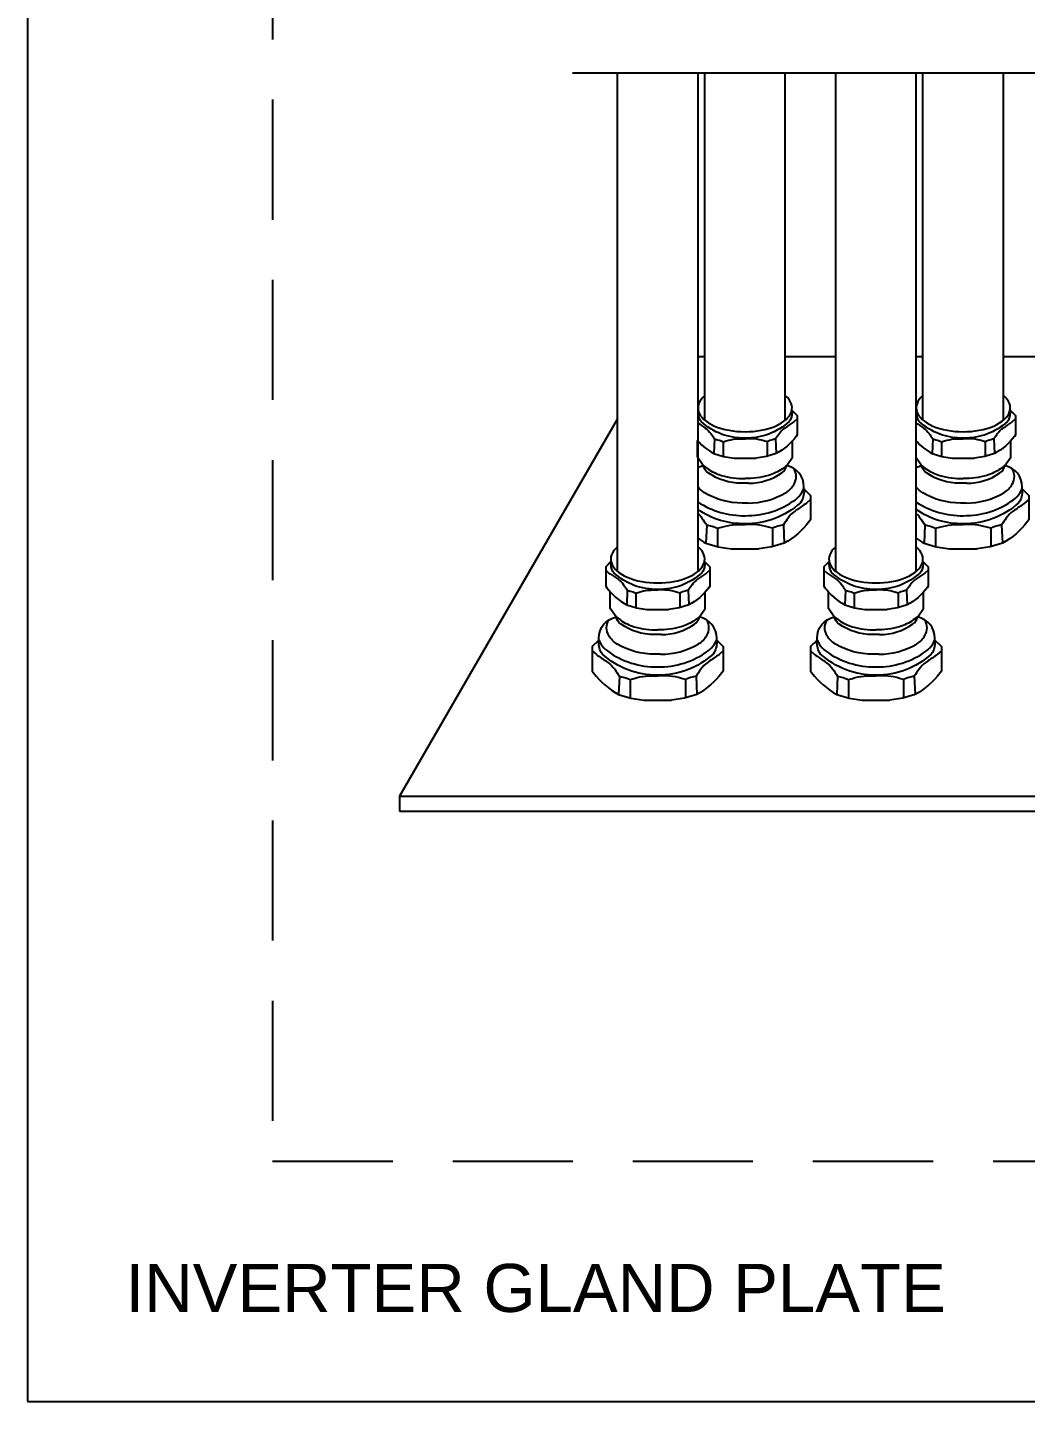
# Model space of a CAD drawing. Header units: feet. Extents: x 1 to 71.2, y 0 to 37.2.
# Drawn here: x 57.35 to 61.51, y 0 to 5.72 of the extents above; entities that cross this region are included whole.
import ezdxf

# ---------------------------------------------------------------- set-up
doc = ezdxf.new("R2010")
doc.units = ezdxf.units.FT
doc.header["$MEASUREMENT"] = 0
doc.linetypes.add('DASHED', pattern=[0.75, 0.5, -0.25])
doc.layers.add('G-ANNO-TEXT', color=1, linetype='Continuous')
doc.styles.add('NEI-A', font='arial.ttf')

msp = doc.modelspace()

# ---------------------------------------------------------------- linework, layer by layer
at = {"color": 1}
for p, q in [((60.14255, 4.12432), (60.14365, 4.12542)), ((60.53307, 4.12594), (60.55558, 4.10343)), ((61.05125, 4.12432), (61.05235, 4.12542)), ((61.44177, 4.12594), (61.46428, 4.10343)), ((59.75818, 3.47387), (59.78017, 3.49585)), ((60.16959, 3.49638), (60.1921, 3.47387)), ((60.66688, 3.47387), (60.68887, 3.49585)), ((61.07829, 3.49638), (61.1008, 3.47387)), ((58.90026, 2.51971), (58.90026, 2.45721)), ((58.90026, 2.45721), (64.98924, 2.45721))]:
    msp.add_line(p, q, dxfattribs=at)
msp.add_lwpolyline([(57.3505, 0), (69.19757, 0), (69.19757, 8.66822), (57.3505, 8.66822)], close=True)
at = {"linetype": 'DASHED', "lineweight": 25}
msp.add_lwpolyline([(58.3712, 1), (67.90577, 1), (67.90577, 7.66822), (58.3712, 7.66822)], close=True, dxfattribs=at)
at = {"color": 1}
for points in [[(59.61961, 5.52952), (62.33456, 5.52952), (62.38144, 5.40073), (62.47519, 5.65831), (62.52206, 5.52952), (65.23702, 5.52952)], [(59.80711, 3.45483), (59.80711, 5.52952)], [(60.14255, 3.45483), (60.14255, 5.52952)], [(60.17059, 4.08439), (60.17059, 5.52952)], [(60.50603, 4.08439), (60.50603, 5.52952)], [(60.71581, 3.45483), (60.71581, 5.52952)], [(61.05125, 3.45483), (61.05125, 5.52952)], [(61.07929, 4.08439), (61.07929, 5.52952)], [(61.41473, 4.08439), (61.41473, 5.52952)], [(60.17059, 4.34842), (60.14255, 4.34842)], [(60.71581, 4.34842), (60.50603, 4.34842)], [(61.07929, 4.34842), (61.05125, 4.34842)], [(61.6245, 4.34842), (61.41473, 4.34842)], [(59.80711, 4.09041), (58.90026, 2.51971), (64.98924, 2.51971)], [(60.2116, 4.00592), (60.20904, 3.94512)], [(60.46565, 4.00592), (60.46821, 3.94512)], [(61.12029, 4.00592), (61.11774, 3.94512)], [(61.37435, 4.00592), (61.3769, 3.94512)], [(60.16465, 3.89499), (60.14057, 3.92971), (60.14057, 3.99911)], [(60.24708, 3.99441), (60.24708, 3.93391)], [(60.43017, 3.99441), (60.43017, 3.93391)], [(60.51197, 3.89499), (60.53605, 3.92971), (60.53605, 3.99911)], [(61.15578, 3.99441), (61.15578, 3.93391)], [(61.33887, 3.99441), (61.33887, 3.93391)], [(61.42067, 3.89499), (61.44475, 3.92971), (61.44475, 3.99911)], [(61.07335, 3.89499), (61.05125, 3.92685)], [(60.1787, 3.64869), (60.17549, 3.5723)], [(60.22328, 3.63423), (60.22328, 3.55821)], [(60.45334, 3.63423), (60.45334, 3.55821)], [(60.49792, 3.64869), (60.50113, 3.5723)], [(61.0874, 3.64869), (61.08419, 3.5723)], [(61.13198, 3.63423), (61.13198, 3.55821)], [(61.36203, 3.63423), (61.36203, 3.55821)], [(61.40662, 3.64869), (61.40983, 3.5723)], [(59.84812, 3.37636), (59.84556, 3.31556)], [(60.10217, 3.37636), (60.10473, 3.31556)], [(60.75682, 3.37636), (60.75426, 3.31556)], [(61.01087, 3.37636), (61.01342, 3.31556)], [(59.80117, 3.26542), (59.77709, 3.30014), (59.77709, 3.36955)], [(59.8836, 3.36484), (59.8836, 3.30434)], [(60.06669, 3.36484), (60.06669, 3.30434)], [(60.14849, 3.26542), (60.17257, 3.30014), (60.17257, 3.36955)], [(60.70987, 3.26542), (60.68579, 3.30014), (60.68579, 3.36955)], [(60.7923, 3.36484), (60.7923, 3.30434)], [(60.97539, 3.36484), (60.97539, 3.30434)], [(61.05719, 3.26542), (61.08127, 3.30014), (61.08127, 3.36955)], [(59.81522, 3.01913), (59.81201, 2.94274)], [(59.8598, 3.00466), (59.8598, 2.92864)], [(60.08986, 3.00466), (60.08986, 2.92864)], [(60.13444, 3.01913), (60.13765, 2.94274)], [(60.72392, 3.01913), (60.72071, 2.94274)], [(60.7685, 3.00466), (60.7685, 2.92864)], [(60.99855, 3.00466), (60.99855, 2.92864)], [(61.04314, 3.01913), (61.04635, 2.94274)]]:
    msp.add_lwpolyline(points, dxfattribs=at)
for points in [[(60.53425, 4.12476, -0.1321251), (60.52608, 4.08424), (60.52203, 4.07892, -0.1949443), (60.33862, 4.0095, -0.1949443), (60.15522, 4.07892), (60.15117, 4.08424, -0.1321251), (60.143, 4.12476)], [(61.44295, 4.12476, -0.1321251), (61.43477, 4.08424), (61.43072, 4.07892, -0.1949443), (61.24732, 4.0095, -0.1949443), (61.06392, 4.07892), (61.05987, 4.08424, -0.1321251), (61.05169, 4.12476)], [(60.14255, 4.0724, -0.000916), (60.17294, 4.05143, -0.0897692), (60.19597, 4.02841, 0.0002008), (60.2116, 4.00592), (60.22417, 4.00284, -0.0560716), (60.24708, 3.99441), (60.26038, 3.99831, -0.0912926), (60.33862, 4.00646)], [(60.55558, 4.08973), (60.54191, 4.07736), (60.53767, 4.07445, 0.0010057), (60.50431, 4.05143, 0.0897692), (60.48127, 4.02841, -0.0002008), (60.46565, 4.00592), (60.45308, 4.00284, 0.0560716), (60.43017, 3.99441), (60.41687, 3.99831, 0.0912926), (60.33862, 4.00646, -2.1009347)], [(60.55558, 4.10343), (60.55558, 4.02258), (60.55116, 4.0167, -0.1074834), (60.46821, 3.94512), (60.42787, 3.93323), (60.38468, 3.92639)], [(61.05125, 4.0724, -0.000916), (61.08164, 4.05143, -0.0897692), (61.10467, 4.02841, 0.0002008), (61.12029, 4.00592), (61.13287, 4.00284, -0.0560716), (61.15578, 3.99441), (61.16908, 3.99831, -0.0912926), (61.24732, 4.00646)], [(61.46428, 4.08973), (61.45061, 4.07736), (61.44637, 4.07445, 0.0010057), (61.41301, 4.05143, 0.0897692), (61.38997, 4.02841, -0.0002008), (61.37435, 4.00592), (61.36178, 4.00284, 0.0560716), (61.33887, 3.99441), (61.32557, 3.99831, 0.0912926), (61.24732, 4.00646, -2.1009347)], [(61.46428, 4.10343), (61.46428, 4.02258), (61.45986, 4.0167, -0.1074834), (61.3769, 3.94512), (61.33657, 3.93323), (61.29338, 3.92639)], [(60.14255, 3.99694, 0.0823016), (60.20904, 3.94512), (60.24938, 3.93323), (60.29257, 3.92639), (60.38468, 3.92639)], [(61.05125, 3.99694, 0.0823016), (61.11774, 3.94512), (61.15808, 3.93323), (61.20127, 3.92639), (61.29338, 3.92639)], [(60.14255, 3.88715, -0.0647266), (60.16465, 3.89499)], [(60.35342, 3.82154), (60.32319, 3.82154, -0.1534225), (60.1855, 3.86481, -0.1805381), (60.16465, 3.89499, -1.0425752)], [(60.16465, 3.89499), (60.1828, 3.88225, 0.0786465), (60.24056, 3.854, 0.0758581), (60.33831, 3.84147, 0.0948935)], [(60.51197, 3.89499), (60.49382, 3.88225, -0.0786465), (60.43606, 3.854, -0.0758581), (60.33831, 3.84147, -0.0948935)], [(60.35342, 3.82154, 0.1534225), (60.49112, 3.86481, 0.1805381), (60.51197, 3.89499, 1.0425752)], [(60.5838, 3.79833), (60.5838, 3.80608, 0.3534765), (60.51197, 3.89499, 3.390146)], [(61.05125, 3.88715, -0.0647266), (61.07335, 3.89499)], [(61.26212, 3.82154), (61.23189, 3.82154, -0.1534225), (61.0942, 3.86481, -0.1805381), (61.07335, 3.89499, -1.0425752)], [(61.07335, 3.89499), (61.0915, 3.88225, 0.0786465), (61.14926, 3.854, 0.0758581), (61.24701, 3.84147, 0.0948935)], [(61.42067, 3.89499), (61.40251, 3.88225, -0.0786465), (61.34475, 3.854, -0.0758581), (61.24701, 3.84147, -0.0948935)], [(61.26212, 3.82154, 0.1534225), (61.39982, 3.86481, 0.1805381), (61.42067, 3.89499, 1.0425752)], [(61.4925, 3.79833), (61.4925, 3.80608, 0.3534765), (61.42067, 3.89499, 3.390146)], [(60.35018, 3.73934, 0.1332408), (60.50663, 3.78179, 0.1284779), (60.54247, 3.81763, 0.2712979), (60.54247, 3.88229, 3.6859845)], [(61.25888, 3.73934, 0.1332408), (61.41532, 3.78179, 0.1284779), (61.45117, 3.81763, 0.2712979), (61.45117, 3.88229, 3.6859845)], [(60.35018, 3.73934), (60.32643, 3.73934, -0.1332408), (60.16999, 3.78179, -0.0910801), (60.14255, 3.80544, -0.0910801)], [(60.14255, 3.74363, 0.1486505), (60.33831, 3.68671, 0.1610813), (60.54809, 3.75327, 0.0961737), (60.57479, 3.7832), (60.5838, 3.79833), (60.61092, 3.77121)], [(60.58412, 3.79802, -0.1321251), (60.57384, 3.7471), (60.56875, 3.74042, -0.1949443), (60.33831, 3.6532, -0.1598727), (60.14255, 3.71243, -0.1598727)], [(61.25888, 3.73934), (61.23513, 3.73934, -0.1332408), (61.07869, 3.78179, -0.0910801), (61.05125, 3.80544, -0.0910801)], [(61.05125, 3.74363, 0.1486505), (61.24701, 3.68671, 0.1610813), (61.45678, 3.75327, 0.0961737), (61.48349, 3.7832), (61.4925, 3.79833), (61.51962, 3.77121)], [(61.49281, 3.79802, -0.1321251), (61.48254, 3.7471), (61.47745, 3.74042, -0.1949443), (61.24701, 3.6532, -0.1598727), (61.05125, 3.71243, -0.1598727)], [(60.61092, 3.754), (60.59374, 3.73845), (60.58841, 3.7348, 0.0010057), (60.54649, 3.70587, 0.0897692), (60.51755, 3.67695, -0.0002008), (60.49792, 3.64869), (60.48212, 3.64482, 0.0560716), (60.45334, 3.63423), (60.43662, 3.63914, 0.0912926), (60.33831, 3.64938, -2.1009347)], [(60.61092, 3.77121), (60.61092, 3.66962), (60.60536, 3.66224, -0.1074834), (60.50113, 3.5723), (60.45044, 3.55736), (60.39618, 3.54876)], [(61.51962, 3.754), (61.50244, 3.73845), (61.49711, 3.7348, 0.0010057), (61.45519, 3.70587, 0.0897692), (61.42625, 3.67695, -0.0002008), (61.40662, 3.64869), (61.39082, 3.64482, 0.0560716), (61.36203, 3.63423), (61.34532, 3.63914, 0.0912926), (61.24701, 3.64938, -2.1009347)], [(61.51962, 3.77121), (61.51962, 3.66962), (61.51406, 3.66224, -0.1074834), (61.40983, 3.5723), (61.35914, 3.55736), (61.30487, 3.54876)], [(60.14255, 3.69592, -0.0549069), (60.15907, 3.67695, 0.0002008), (60.1787, 3.64869), (60.1945, 3.64482, -0.0560716), (60.22328, 3.63423), (60.23999, 3.63914, -0.0912926), (60.33831, 3.64938)], [(61.05125, 3.69592, -0.0549069), (61.06777, 3.67695, 0.0002008), (61.0874, 3.64869), (61.1032, 3.64482, -0.0560716), (61.13198, 3.63423), (61.14869, 3.63914, -0.0912926), (61.24701, 3.64938)], [(60.14255, 3.59285, 0.029989), (60.17549, 3.5723), (60.22618, 3.55736), (60.28044, 3.54876), (60.39618, 3.54876)], [(61.05125, 3.59285, 0.029989), (61.08419, 3.5723), (61.13487, 3.55736), (61.18914, 3.54876), (61.30487, 3.54876)], [(60.17077, 3.4952, -0.1321251), (60.1626, 3.45467), (60.15855, 3.44936, -0.1949443), (59.97514, 3.37994, -0.1949443), (59.79174, 3.44936), (59.78769, 3.45467, -0.1321251), (59.77952, 3.4952)], [(61.07947, 3.4952, -0.1321251), (61.07129, 3.45467), (61.06725, 3.44936, -0.1949443), (60.88384, 3.37994, -0.1949443), (60.70044, 3.44936), (60.69639, 3.45467, -0.1321251), (60.68821, 3.4952)], [(59.75818, 3.47387), (59.75818, 3.39301), (59.76261, 3.38713, 0.1074834), (59.84556, 3.31556), (59.8859, 3.30366), (59.92909, 3.29682), (60.0212, 3.29682)], [(59.75818, 3.46016), (59.77186, 3.44779), (59.7761, 3.44488, -0.0010057), (59.80946, 3.42186, -0.0897692), (59.8325, 3.39885, 0.0002008), (59.84812, 3.37636), (59.86069, 3.37327, -0.0560716), (59.8836, 3.36484), (59.8969, 3.36875, -0.0912926), (59.97514, 3.3769, 2.1009347)], [(60.1921, 3.46016), (60.17843, 3.44779), (60.17419, 3.44488, 0.0010057), (60.14083, 3.42186, 0.0897692), (60.11779, 3.39885, -0.0002008), (60.10217, 3.37636), (60.0896, 3.37327, 0.0560716), (60.06669, 3.36484), (60.05339, 3.36875, 0.0912926), (59.97514, 3.3769, -2.1009347)], [(60.1921, 3.47387), (60.1921, 3.39301), (60.18768, 3.38713, -0.1074834), (60.10473, 3.31556), (60.06439, 3.30366), (60.0212, 3.29682)], [(60.66688, 3.47387), (60.66688, 3.39301), (60.6713, 3.38713, 0.1074834), (60.75426, 3.31556), (60.7946, 3.30366), (60.83779, 3.29682), (60.9299, 3.29682)], [(60.66688, 3.46016), (60.68056, 3.44779), (60.68479, 3.44488, -0.0010057), (60.71816, 3.42186, -0.0897692), (60.74119, 3.39885, 0.0002008), (60.75682, 3.37636), (60.76939, 3.37327, -0.0560716), (60.7923, 3.36484), (60.8056, 3.36875, -0.0912926), (60.88384, 3.3769, 2.1009347)], [(61.1008, 3.46016), (61.08713, 3.44779), (61.08289, 3.44488, 0.0010057), (61.04953, 3.42186, 0.0897692), (61.02649, 3.39885, -0.0002008), (61.01087, 3.37636), (60.9983, 3.37327, 0.0560716), (60.97539, 3.36484), (60.96209, 3.36875, 0.0912926), (60.88384, 3.3769, -2.1009347)], [(61.1008, 3.47387), (61.1008, 3.39301), (61.09638, 3.38713, -0.1074834), (61.01342, 3.31556), (60.97309, 3.30366), (60.9299, 3.29682)], [(59.72934, 3.16877), (59.72934, 3.17651, -0.3534765), (59.80117, 3.26542, -3.390146)], [(59.98995, 3.19198), (59.95971, 3.19198, -0.1534225), (59.82202, 3.23525, -0.1805381), (59.80117, 3.26542, -1.0425752)], [(59.80117, 3.26542), (59.81932, 3.25269, 0.0786465), (59.87708, 3.22444, 0.0758581), (59.97483, 3.2119, 0.0948935)], [(60.14849, 3.26542), (60.13034, 3.25269, -0.0786465), (60.07258, 3.22444, -0.0758581), (59.97483, 3.2119, -0.0948935)], [(59.98995, 3.19198, 0.1534225), (60.12764, 3.23525, 0.1805381), (60.14849, 3.26542, 1.0425752)], [(60.22032, 3.16877), (60.22032, 3.17651, 0.3534765), (60.14849, 3.26542, 3.390146)], [(60.63804, 3.16877), (60.63804, 3.17651, -0.3534765), (60.70987, 3.26542, -3.390146)], [(60.89864, 3.19198), (60.86841, 3.19198, -0.1534225), (60.73072, 3.23525, -0.1805381), (60.70987, 3.26542, -1.0425752)], [(60.70987, 3.26542), (60.72802, 3.25269, 0.0786465), (60.78578, 3.22444, 0.0758581), (60.88353, 3.2119, 0.0948935)], [(61.05719, 3.26542), (61.03904, 3.25269, -0.0786465), (60.98127, 3.22444, -0.0758581), (60.88353, 3.2119, -0.0948935)], [(60.89864, 3.19198, 0.1534225), (61.03634, 3.23525, 0.1805381), (61.05719, 3.26542, 1.0425752)], [(61.12902, 3.16877), (61.12902, 3.17651, 0.3534765), (61.05719, 3.26542, 3.390146)], [(59.98671, 3.10978), (59.96295, 3.10978, -0.1332408), (59.80651, 3.15222, -0.1284779), (59.77067, 3.18807, -0.2712979), (59.77067, 3.25273, -3.6859845)], [(59.98671, 3.10978, 0.1332408), (60.14315, 3.15222, 0.1284779), (60.17899, 3.18807, 0.2712979), (60.17899, 3.25273, 3.6859845)], [(60.8954, 3.10978), (60.87165, 3.10978, -0.1332408), (60.71521, 3.15222, -0.1284779), (60.67937, 3.18807, -0.2712979), (60.67937, 3.25273, -3.6859845)], [(60.8954, 3.10978, 0.1332408), (61.05184, 3.15222, 0.1284779), (61.08769, 3.18807, 0.2712979), (61.08769, 3.25273, 3.6859845)], [(59.70222, 3.14165), (59.72934, 3.16877), (59.73835, 3.15363, 0.0961737), (59.76505, 3.1237, 0.1610813), (59.97483, 3.05714, 0.1610813), (60.18461, 3.1237, 0.0961737), (60.21131, 3.15363), (60.22032, 3.16877), (60.24744, 3.14165)], [(60.22064, 3.16845, -0.1321251), (60.21036, 3.11754), (60.20527, 3.11086, -0.1949443), (59.97483, 3.02363, -0.1949443), (59.74438, 3.11086), (59.7393, 3.11754, -0.1321251), (59.72902, 3.16845)], [(60.61092, 3.14165), (60.63804, 3.16877), (60.64704, 3.15363, 0.0961737), (60.67375, 3.1237, 0.1610813), (60.88353, 3.05714, 0.1610813), (61.09331, 3.1237, 0.0961737), (61.12001, 3.15363), (61.12902, 3.16877), (61.15614, 3.14165)], [(61.12933, 3.16845, -0.1321251), (61.11906, 3.11754), (61.11397, 3.11086, -0.1949443), (60.88353, 3.02363, -0.1949443), (60.65308, 3.11086), (60.648, 3.11754, -0.1321251), (60.63772, 3.16845)], [(59.70222, 3.14165), (59.70222, 3.04006), (59.70778, 3.03267, 0.1074834), (59.81201, 2.94274), (59.8627, 2.92779), (59.91696, 2.91919), (60.0327, 2.91919)], [(59.70222, 3.12444), (59.7194, 3.10889), (59.72473, 3.10523, -0.0010057), (59.76665, 3.07631, -0.0897692), (59.79559, 3.04739, 0.0002008), (59.81522, 3.01913), (59.83102, 3.01525, -0.0560716), (59.8598, 3.00466), (59.87651, 3.00957, -0.0912926), (59.97483, 3.01981, 2.1009347)], [(60.24744, 3.12444), (60.23026, 3.10889), (60.22493, 3.10523, 0.0010057), (60.18301, 3.07631, 0.0897692), (60.15407, 3.04739, -0.0002008), (60.13444, 3.01913), (60.11864, 3.01525, 0.0560716), (60.08986, 3.00466), (60.07315, 3.00957, 0.0912926), (59.97483, 3.01981, -2.1009347)], [(60.24744, 3.14165), (60.24744, 3.04006), (60.24188, 3.03267, -0.1074834), (60.13765, 2.94274), (60.08696, 2.92779), (60.0327, 2.91919)], [(60.61092, 3.14165), (60.61092, 3.04006), (60.61647, 3.03267, 0.1074834), (60.72071, 2.94274), (60.77139, 2.92779), (60.82566, 2.91919), (60.94139, 2.91919)], [(60.61092, 3.12444), (60.6281, 3.10889), (60.63342, 3.10523, -0.0010057), (60.67534, 3.07631, -0.0897692), (60.70429, 3.04739, 0.0002008), (60.72392, 3.01913), (60.73972, 3.01525, -0.0560716), (60.7685, 3.00466), (60.78521, 3.00957, -0.0912926), (60.88353, 3.01981, 2.1009347)], [(61.15614, 3.12444), (61.13896, 3.10889), (61.13363, 3.10523, 0.0010057), (61.09171, 3.07631, 0.0897692), (61.06277, 3.04739, -0.0002008), (61.04314, 3.01913), (61.02734, 3.01525, 0.0560716), (60.99855, 3.00466), (60.98184, 3.00957, 0.0912926), (60.88353, 3.01981, -2.1009347)], [(61.15614, 3.14165), (61.15614, 3.04006), (61.15058, 3.03267, -0.1074834), (61.04635, 2.94274), (60.99566, 2.92779), (60.94139, 2.91919)]]:
    msp.add_lwpolyline(points, format="xyb", dxfattribs=at)
for centre in [(60.33831, 4.13564), (61.24701, 4.13564), (59.97483, 3.50607), (60.88353, 3.50607)]:
    msp.add_ellipse(centre, major_axis=(0.19569, 0), ratio=0.5082541, start_param=2.6003614, end_param=6.8244166, dxfattribs=at)

# ---------------------------------------------------------------- texts
at = {"layer": 'G-ANNO-TEXT', "insert": (57.75897, 0.47133), "char_height": 0.2, "attachment_point": 4, "style": 'NEI-A'}
msp.add_mtext_dynamic_manual_height_columns('INVERTER GLAND PLATE', width=6.0537053, gutter_width=1.09375, heights=[0], dxfattribs=at)

doc.saveas('drawing.dxf')
